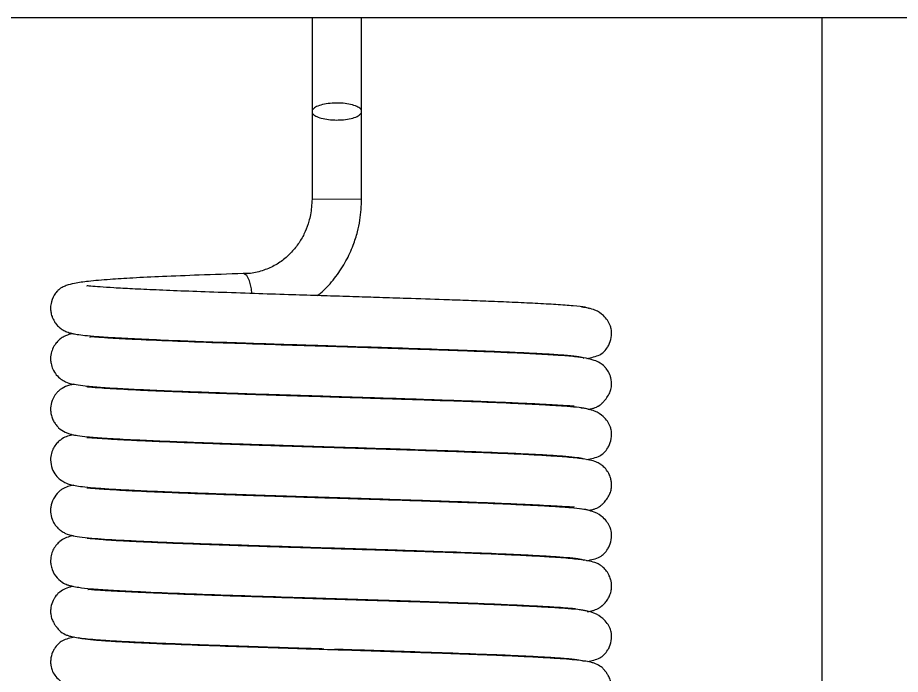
# Model space of a CAD drawing. Header units: millimetres. Extents: x 15 to 1184, y 5 to 836.
# Drawn here: x 427.5 to 443.49, y 630.22 to 642.1 of the extents above; entities that cross this region are included whole.
import ezdxf

# ---------------------------------------------------------------- set-up
doc = ezdxf.new("R2010")
doc.units = ezdxf.units.MM

msp = doc.modelspace()

# ---------------------------------------------------------------- linework, layer by layer
at = {"color": 7, "linetype": 'Continuous', "lineweight": 25}
for p, q in [((400.157, 642.099), (552.556, 642.099)), ((432.831, 642.099), (432.831, 640.401)), ((433.73, 640.399), (433.73, 642.099)), ((442.066, 642.099), (442.066, 591.299)), ((432.831, 640.401), (432.831, 638.817)), ((433.73, 638.817), (433.73, 640.395))]:
    msp.add_line(p, q, dxfattribs=at)
at = {"color": 8, "linetype": 'Continuous', "lineweight": 18}
msp.add_line((433.73, 638.817), (432.831, 638.817), dxfattribs=at)
at = {"color": 7, "linetype": 'Continuous', "lineweight": 25, "flags": 128}
msp.add_lwpolyline([(431.742, 637.11), (431.733, 637.191), (431.7, 637.336), (431.65, 637.434), (431.591, 637.468)], dxfattribs=at)
at = {"color": 7, "linetype": 'Continuous', "lineweight": 25}
for points, knots in [([(433.28, 640.247), (433.23, 640.248), (433.129, 640.252), (432.994, 640.278), (432.892, 640.317), (432.833, 640.366), (432.825, 640.419), (432.869, 640.469), (432.958, 640.512), (433.084, 640.542), (433.199, 640.553), (433.315, 640.555), (433.432, 640.548), (433.567, 640.523), (433.669, 640.484), (433.727, 640.435), (433.736, 640.382), (433.692, 640.332), (433.603, 640.289), (433.477, 640.259), (433.362, 640.248), (433.296, 640.247), (433.28, 640.247)], [0, 0, 0, 0, 0.053685, 0.107371, 0.161058, 0.214743, 0.268429, 0.322115, 0.375801, 0.429489, 0.483175, 0.499996, 0.553685, 0.607371, 0.661058, 0.714744, 0.768429, 0.822116, 0.875801, 0.929489, 0.983175, 1, 1, 1, 1]), ([(432.831, 638.817), (432.826, 638.72), (432.818, 638.584), (432.769, 638.388), (432.71, 638.224), (432.612, 638.042), (432.482, 637.87), (432.318, 637.716), (432.122, 637.589), (431.897, 637.504), (431.715, 637.464), (431.612, 637.472), (431.591, 637.474)], [0, 0, 0, 0, 0.134712, 0.190699, 0.283537, 0.380646, 0.485751, 0.596933, 0.713992, 0.837203, 0.967302, 1, 1, 1, 1]), ([(432.927, 637.07), (432.965, 637.1), (433.092, 637.2), (433.269, 637.412), (433.45, 637.688), (433.575, 637.961), (433.655, 638.211), (433.715, 638.489), (433.724, 638.689), (433.73, 638.817)], [0, 0, 0, 0, 0.074902, 0.247848, 0.416758, 0.574735, 0.699727, 0.809547, 1, 1, 1, 1]), ([(431.589, 637.468), (431.317, 637.459), (430.796, 637.441), (430.129, 637.415), (429.592, 637.389), (429.141, 637.361), (428.788, 637.331), (428.537, 637.295), (428.393, 637.259), (428.31, 637.223), (428.263, 637.192), (428.237, 637.17), (428.21, 637.142), (428.162, 637.083), (428.109, 636.977), (428.094, 636.864), (428.099, 636.774), (428.116, 636.702), (428.141, 636.644), (428.164, 636.602), (428.207, 636.539), (428.249, 636.498), (428.323, 636.444), (428.39, 636.413), (428.444, 636.395), (428.496, 636.382), (428.583, 636.366), (428.723, 636.349), (428.944, 636.329), (429.276, 636.308), (429.729, 636.285), (430.272, 636.261), (430.883, 636.238), (431.504, 636.217), (432.098, 636.197), (432.598, 636.181), (433.094, 636.165), (433.682, 636.147), (434.416, 636.124), (435.09, 636.101), (435.657, 636.081), (436.098, 636.064), (436.527, 636.045), (436.923, 636.026), (437.268, 636.006), (437.538, 635.984), (437.722, 635.961), (437.742, 635.946), (437.753, 635.938)], [0, 0, 0, 0, 0.042023, 0.080669, 0.116096, 0.147857, 0.184607, 0.215446, 0.239934, 0.254003, 0.264363, 0.268257, 0.27028, 0.272516, 0.28183, 0.287467, 0.291135, 0.295439, 0.297895, 0.300215, 0.302412, 0.310803, 0.316943, 0.32414, 0.330823, 0.341368, 0.357162, 0.378167, 0.404239, 0.435162, 0.471435, 0.507676, 0.539565, 0.575881, 0.60534, 0.62802, 0.648634, 0.676592, 0.712301, 0.755406, 0.779508, 0.805613, 0.833726, 0.863626, 0.895047, 0.928492, 0.96393, 1, 1, 1, 1]), ([(437.859, 636.83), (437.842, 636.839), (437.809, 636.857), (437.584, 636.883), (437.272, 636.906), (436.893, 636.927), (436.478, 636.947), (436.05, 636.965), (435.632, 636.981), (435.139, 636.998), (434.616, 637.016), (434.147, 637.031), (433.843, 637.041), (433.621, 637.048), (433.321, 637.057), (432.909, 637.07), (432.372, 637.087), (431.76, 637.107), (431.123, 637.129), (430.523, 637.15), (430.003, 637.171), (429.574, 637.191), (429.238, 637.209), (428.987, 637.226), (428.824, 637.239), (428.748, 637.25), (428.755, 637.243), (428.757, 637.242)], [0, 0, 0, 0, 0.061895, 0.12, 0.173488, 0.222644, 0.26805, 0.309265, 0.346039, 0.378492, 0.431552, 0.468203, 0.483657, 0.498912, 0.517023, 0.549481, 0.588767, 0.63486, 0.686911, 0.738237, 0.787599, 0.834579, 0.878727, 0.920251, 0.959293, 0.991733, 1, 1, 1, 1]), ([(437.807, 635.932), (437.891, 635.949), (438.048, 635.979), (438.16, 636.092), (438.228, 636.213), (438.258, 636.322), (438.256, 636.422), (438.247, 636.481), (438.218, 636.578), (438.136, 636.698), (437.954, 636.826), (437.799, 636.85), (437.714, 636.862)], [0, 0, 0, 0, 0.17799, 0.335703, 0.380225, 0.450956, 0.485693, 0.514551, 0.564048, 0.731802, 0.85331, 1, 1, 1, 1]), ([(428.508, 636.381), (428.474, 636.375), (428.417, 636.365), (428.333, 636.327), (428.263, 636.28), (428.219, 636.238), (428.189, 636.202), (428.158, 636.158), (428.127, 636.096), (428.106, 636.025), (428.097, 635.969), (428.095, 635.908), (428.104, 635.829), (428.138, 635.725), (428.2, 635.631), (428.286, 635.553), (428.402, 635.491), (428.471, 635.476), (428.596, 635.451), (428.777, 635.43), (429.039, 635.408), (429.394, 635.387), (429.834, 635.365), (430.335, 635.344), (430.872, 635.324), (431.439, 635.304), (432.003, 635.285), (432.529, 635.269), (432.971, 635.255), (433.409, 635.241), (433.926, 635.225), (434.491, 635.207), (435.071, 635.187), (435.628, 635.168), (436.162, 635.147), (436.629, 635.126), (437.004, 635.108), (437.286, 635.092), (437.474, 635.082), (437.568, 635.073), (437.579, 635.076), (437.581, 635.077)], [0, 0, 0, 0, 0.021371, 0.035442, 0.045878, 0.053658, 0.056609, 0.059, 0.066629, 0.070155, 0.074651, 0.078225, 0.083364, 0.091018, 0.101221, 0.112484, 0.124366, 0.149048, 0.176872, 0.207392, 0.246579, 0.289297, 0.331819, 0.377158, 0.419234, 0.456745, 0.499915, 0.534831, 0.561356, 0.586682, 0.620484, 0.662856, 0.700058, 0.741534, 0.786027, 0.829571, 0.871515, 0.911656, 0.950653, 0.988214, 1, 1, 1, 1]), ([(437.832, 635.012), (437.847, 635.014), (437.886, 635.02), (437.927, 635.032), (437.968, 635.046), (437.998, 635.06), (438.015, 635.069), (438.027, 635.076), (438.033, 635.08), (438.038, 635.083), (438.042, 635.086), (438.048, 635.09), (438.055, 635.096), (438.063, 635.102), (438.072, 635.11), (438.079, 635.117), (438.093, 635.132), (438.105, 635.144), (438.117, 635.157), (438.136, 635.179), (438.161, 635.209), (438.202, 635.268), (438.234, 635.331), (438.251, 635.393), (438.256, 635.445), (438.257, 635.49), (438.251, 635.552), (438.231, 635.628), (438.196, 635.701), (438.156, 635.755), (438.109, 635.808), (438.037, 635.86), (437.932, 635.906), (437.787, 635.94), (437.581, 635.967), (437.29, 635.99), (436.909, 636.011), (436.449, 636.034), (435.966, 636.054), (435.487, 636.072), (435.029, 636.088), (434.604, 636.102), (434.094, 636.119), (433.459, 636.139), (432.667, 636.163), (431.832, 636.19), (430.983, 636.219), (430.164, 636.249), (429.573, 636.277), (429.186, 636.298), (428.96, 636.313), (428.829, 636.325), (428.81, 636.318), (428.801, 636.314)], [0, 0, 0, 0, 0.009197, 0.024143, 0.034405, 0.037826, 0.040184, 0.041027, 0.041389, 0.041728, 0.042061, 0.042402, 0.043173, 0.044137, 0.045343, 0.047979, 0.049072, 0.050133, 0.051284, 0.052623, 0.056081, 0.060773, 0.07413, 0.086682, 0.09081, 0.093659, 0.098796, 0.102763, 0.11043, 0.114314, 0.119596, 0.134928, 0.157005, 0.185923, 0.221602, 0.263804, 0.310904, 0.355563, 0.396365, 0.433027, 0.465977, 0.49542, 0.521177, 0.569039, 0.62003, 0.67515, 0.734456, 0.798354, 0.867584, 0.903696, 0.939532, 0.971903, 1, 1, 1, 1]), ([(428.516, 635.468), (428.465, 635.455), (428.37, 635.432), (428.274, 635.378), (428.209, 635.312), (428.169, 635.262), (428.116, 635.164), (428.098, 635.072), (428.096, 635.005), (428.099, 634.957), (428.11, 634.895), (428.132, 634.835), (428.157, 634.787), (428.177, 634.755), (428.211, 634.709), (428.259, 634.659), (428.346, 634.601), (428.433, 634.569), (428.492, 634.554), (428.595, 634.535), (428.773, 634.515), (429.075, 634.491), (429.496, 634.467), (429.992, 634.444), (430.483, 634.424), (430.962, 634.406), (431.41, 634.391), (431.817, 634.377), (432.173, 634.366), (432.515, 634.355), (432.903, 634.342), (433.399, 634.327), (434.018, 634.308), (434.742, 634.284), (435.535, 634.257), (436.184, 634.232), (436.673, 634.209), (437.018, 634.192), (437.317, 634.173), (437.552, 634.153), (437.716, 634.132), (437.743, 634.118), (437.756, 634.111)], [0, 0, 0, 0, 0.027501, 0.050986, 0.056989, 0.061479, 0.06903, 0.07806, 0.080159, 0.082204, 0.086955, 0.092227, 0.094646, 0.096986, 0.099334, 0.1071, 0.126291, 0.136806, 0.151413, 0.175441, 0.208801, 0.251133, 0.302486, 0.344978, 0.383636, 0.417909, 0.448334, 0.474931, 0.497552, 0.516427, 0.53942, 0.56992, 0.608357, 0.654755, 0.708462, 0.769824, 0.803624, 0.839169, 0.876295, 0.915638, 0.957023, 1, 1, 1, 1]), ([(437.854, 635.005), (437.838, 635.012), (437.805, 635.027), (437.636, 635.048), (437.402, 635.068), (437.114, 635.086), (436.789, 635.103), (436.345, 635.124), (435.779, 635.147), (435.119, 635.17), (434.558, 635.189), (434.123, 635.203), (433.764, 635.215), (433.401, 635.226), (432.947, 635.24), (432.447, 635.256), (431.924, 635.273), (431.407, 635.29), (430.893, 635.308), (430.416, 635.326), (429.997, 635.343), (429.533, 635.364), (429.178, 635.384), (428.936, 635.401), (428.814, 635.411), (428.754, 635.419), (428.754, 635.415), (428.754, 635.413)], [0, 0, 0, 0, 0.051035, 0.099581, 0.145143, 0.187491, 0.227331, 0.26459, 0.33043, 0.384713, 0.428434, 0.461162, 0.482763, 0.508176, 0.541164, 0.582188, 0.618287, 0.658753, 0.701931, 0.743761, 0.784311, 0.823254, 0.895322, 0.928985, 0.960866, 0.987874, 1, 1, 1, 1]), ([(437.806, 634.102), (437.891, 634.119), (438.048, 634.15), (438.16, 634.264), (438.228, 634.385), (438.258, 634.493), (438.256, 634.594), (438.247, 634.652), (438.218, 634.75), (438.134, 634.87), (437.948, 634.999), (437.789, 635.023), (437.702, 635.036)], [0, 0, 0, 0, 0.174183, 0.324431, 0.36737, 0.436886, 0.471126, 0.5003, 0.551108, 0.724179, 0.849338, 1, 1, 1, 1]), ([(428.514, 634.551), (428.477, 634.545), (428.408, 634.534), (428.324, 634.492), (428.265, 634.452), (428.204, 634.395), (428.148, 634.316), (428.107, 634.215), (428.089, 634.085), (428.117, 633.934), (428.188, 633.816), (428.273, 633.733), (428.383, 633.67), (428.452, 633.651), (428.544, 633.631), (428.681, 633.612), (428.877, 633.592), (429.153, 633.572), (429.513, 633.552), (429.961, 633.531), (430.472, 633.51), (431.001, 633.491), (431.501, 633.473), (431.994, 633.457), (432.454, 633.442), (432.892, 633.428), (433.283, 633.416), (433.691, 633.404), (434.139, 633.389), (434.647, 633.372), (435.198, 633.354), (435.755, 633.334), (436.266, 633.314), (436.694, 633.294), (437.03, 633.277), (437.277, 633.264), (437.447, 633.253), (437.541, 633.249), (437.579, 633.246), (437.576, 633.252), (437.576, 633.252)], [0, 0, 0, 0, 0.020974, 0.038807, 0.046631, 0.054462, 0.062427, 0.070101, 0.078379, 0.090003, 0.10079, 0.111736, 0.123055, 0.143254, 0.166028, 0.191171, 0.224334, 0.260531, 0.300179, 0.343554, 0.388076, 0.427857, 0.463289, 0.494327, 0.528549, 0.554486, 0.58001, 0.604635, 0.634081, 0.668263, 0.706947, 0.749758, 0.792941, 0.83387, 0.872134, 0.907666, 0.941026, 0.971595, 0.995757, 1, 1, 1, 1]), ([(437.85, 633.185), (437.871, 633.189), (437.91, 633.197), (437.959, 633.214), (437.997, 633.23), (438.026, 633.246), (438.041, 633.255), (438.051, 633.262), (438.06, 633.269), (438.074, 633.28), (438.083, 633.288), (438.094, 633.299), (438.105, 633.31), (438.117, 633.322), (438.135, 633.342), (438.158, 633.37), (438.197, 633.426), (438.231, 633.493), (438.249, 633.552), (438.256, 633.607), (438.257, 633.649), (438.253, 633.71), (438.237, 633.78), (438.211, 633.843), (438.171, 633.909), (438.129, 633.959), (438.091, 633.992), (438.071, 634.008), (438.06, 634.015), (438.037, 634.031), (438.004, 634.049), (437.936, 634.076), (437.817, 634.104), (437.602, 634.134), (437.304, 634.159), (436.948, 634.18), (436.549, 634.201), (436.07, 634.221), (435.533, 634.241), (434.974, 634.261), (434.44, 634.279), (433.957, 634.294), (433.504, 634.309), (433.092, 634.321), (432.667, 634.335), (432.251, 634.348), (431.798, 634.363), (431.328, 634.379), (430.82, 634.396), (430.299, 634.416), (429.816, 634.437), (429.421, 634.456), (429.131, 634.473), (428.933, 634.486), (428.813, 634.495), (428.762, 634.498), (428.753, 634.497), (428.75, 634.497)], [0, 0, 0, 0, 0.01632, 0.028532, 0.036468, 0.038949, 0.039881, 0.04067, 0.041402, 0.042182, 0.044198, 0.04527, 0.046291, 0.047351, 0.048528, 0.051429, 0.055261, 0.066032, 0.077803, 0.081932, 0.084948, 0.089591, 0.093826, 0.099532, 0.103116, 0.110352, 0.113916, 0.115678, 0.116785, 0.118246, 0.127865, 0.143715, 0.174574, 0.215214, 0.260094, 0.296237, 0.334976, 0.376065, 0.418973, 0.459409, 0.495654, 0.527387, 0.55446, 0.583301, 0.606652, 0.636566, 0.664373, 0.696645, 0.73311, 0.774099, 0.818431, 0.859705, 0.896987, 0.930845, 0.961265, 0.988066, 1, 1, 1, 1]), ([(428.51, 633.64), (428.492, 633.636), (428.438, 633.627), (428.386, 633.61), (428.314, 633.572), (428.251, 633.529), (428.153, 633.421), (428.111, 633.314), (428.096, 633.221), (428.096, 633.132), (428.116, 633.036), (428.16, 632.947), (428.205, 632.886), (428.255, 632.836), (428.319, 632.79), (428.389, 632.756), (428.483, 632.727), (428.623, 632.703), (428.877, 632.676), (429.245, 632.652), (429.688, 632.629), (430.091, 632.611), (430.554, 632.592), (431.068, 632.574), (431.6, 632.556), (432.16, 632.537), (432.703, 632.52), (433.199, 632.504), (433.582, 632.493), (433.939, 632.481), (434.359, 632.468), (434.917, 632.449), (435.586, 632.426), (436.167, 632.404), (436.629, 632.383), (436.968, 632.365), (437.271, 632.347), (437.519, 632.328), (437.7, 632.307), (437.737, 632.292), (437.756, 632.285)], [0, 0, 0, 0, 0.0120291, 0.0348037, 0.0426275, 0.0483494, 0.0579255, 0.0701057, 0.0756505, 0.0802379, 0.0888215, 0.0945527, 0.099753, 0.1058366, 0.1129682, 0.1237354, 0.1458655, 0.1770849, 0.2155676, 0.2778389, 0.31144, 0.3466376, 0.3831894, 0.4209034, 0.4583717, 0.4920382, 0.5305246, 0.5615621, 0.5855493, 0.602687, 0.6294948, 0.6664262, 0.7130269, 0.7697411, 0.8020757, 0.8367895, 0.8736414, 0.9132156, 0.9554877, 1, 1, 1, 1]), ([(437.848, 633.18), (437.826, 633.187), (437.781, 633.202), (437.589, 633.224), (437.331, 633.244), (437.018, 633.263), (436.671, 633.28), (436.201, 633.302), (435.611, 633.324), (434.935, 633.348), (434.373, 633.366), (433.949, 633.38), (433.591, 633.391), (433.21, 633.403), (432.717, 633.418), (432.179, 633.436), (431.623, 633.454), (431.093, 633.472), (430.584, 633.49), (430.128, 633.509), (429.738, 633.526), (429.417, 633.542), (429.163, 633.556), (428.97, 633.568), (428.838, 633.579), (428.764, 633.587), (428.759, 633.583), (428.758, 633.582)], [0, 0, 0, 0, 0.052838, 0.102921, 0.149729, 0.19324, 0.234165, 0.272244, 0.33895, 0.393677, 0.437061, 0.468628, 0.488816, 0.516623, 0.552652, 0.597357, 0.636467, 0.680022, 0.724141, 0.766897, 0.808041, 0.847251, 0.884313, 0.919713, 0.953535, 0.983107, 1, 1, 1, 1]), ([(437.806, 632.273), (437.891, 632.29), (438.048, 632.321), (438.161, 632.436), (438.228, 632.557), (438.258, 632.665), (438.257, 632.753), (438.249, 632.82), (438.221, 632.913), (438.132, 633.043), (437.941, 633.171), (437.777, 633.196), (437.687, 633.209)], [0, 0, 0, 0, 0.169611, 0.314339, 0.355927, 0.423867, 0.457419, 0.46956, 0.538861, 0.716988, 0.845613, 1, 1, 1, 1]), ([(428.512, 632.725), (428.498, 632.723), (428.445, 632.716), (428.361, 632.681), (428.288, 632.644), (428.205, 632.568), (428.149, 632.489), (428.109, 632.39), (428.094, 632.291), (428.1, 632.196), (428.131, 632.077), (428.207, 631.957), (428.312, 631.878), (428.4, 631.836), (428.432, 631.827), (428.506, 631.807), (428.625, 631.787), (428.84, 631.764), (429.171, 631.742), (429.685, 631.714), (430.386, 631.683), (431.258, 631.653), (432.14, 631.623), (432.905, 631.599), (433.528, 631.58), (434.048, 631.563), (434.54, 631.547), (435.024, 631.531), (435.493, 631.515), (435.975, 631.497), (436.451, 631.477), (436.878, 631.456), (437.212, 631.438), (437.429, 631.423), (437.564, 631.41), (437.591, 631.41), (437.604, 631.41)], [0, 0, 0, 0, 0.007663, 0.02823, 0.04625, 0.054669, 0.062903, 0.070626, 0.078726, 0.084089, 0.090655, 0.105066, 0.118183, 0.123643, 0.136032, 0.150036, 0.175748, 0.217424, 0.266228, 0.315312, 0.385221, 0.449763, 0.510225, 0.565708, 0.599797, 0.632181, 0.66809, 0.699115, 0.733394, 0.771156, 0.812746, 0.85779, 0.901096, 0.938147, 0.968948, 1, 1, 1, 1]), ([(437.814, 631.351), (437.827, 631.353), (437.872, 631.358), (437.908, 631.369), (437.96, 631.385), (437.999, 631.402), (438.031, 631.42), (438.05, 631.432), (438.065, 631.442), (438.075, 631.45), (438.085, 631.458), (438.094, 631.467), (438.103, 631.475), (438.119, 631.49), (438.14, 631.513), (438.164, 631.544), (438.2, 631.596), (438.232, 631.663), (438.25, 631.729), (438.258, 631.798), (438.254, 631.876), (438.238, 631.947), (438.212, 632.011), (438.173, 632.079), (438.13, 632.129), (438.092, 632.162), (438.072, 632.178), (438.061, 632.185), (438.038, 632.201), (438.005, 632.219), (437.937, 632.247), (437.814, 632.275), (437.59, 632.306), (437.28, 632.331), (436.911, 632.353), (436.502, 632.374), (436.016, 632.395), (435.472, 632.415), (434.905, 632.434), (434.362, 632.452), (433.869, 632.468), (433.404, 632.483), (432.979, 632.496), (432.545, 632.51), (432.133, 632.523), (431.697, 632.537), (431.252, 632.552), (430.776, 632.569), (430.304, 632.587), (429.877, 632.605), (429.526, 632.622), (429.253, 632.637), (429.002, 632.653), (428.801, 632.673), (428.767, 632.674), (428.757, 632.675)], [0, 0, 0, 0, 0.006567, 0.022713, 0.03531, 0.044112, 0.04717, 0.049444, 0.050359, 0.051191, 0.052013, 0.0529, 0.05385, 0.054839, 0.057091, 0.059909, 0.063404, 0.072567, 0.082763, 0.089519, 0.094273, 0.098645, 0.104646, 0.108295, 0.115716, 0.119409, 0.121237, 0.122341, 0.123816, 0.133729, 0.150259, 0.182625, 0.225419, 0.272298, 0.309815, 0.349753, 0.391841, 0.435605, 0.477247, 0.514704, 0.54765, 0.575939, 0.606484, 0.631243, 0.661515, 0.688996, 0.720431, 0.75558, 0.794797, 0.83378, 0.8694, 0.901451, 0.930053, 0.977828, 1, 1, 1, 1]), ([(428.507, 631.809), (428.498, 631.808), (428.446, 631.798), (428.368, 631.77), (428.275, 631.718), (428.213, 631.663), (428.168, 631.6), (428.128, 631.53), (428.103, 631.449), (428.097, 631.381), (428.096, 631.347), (428.097, 631.323), (428.103, 631.273), (428.115, 631.23), (428.135, 631.181), (428.153, 631.147), (428.169, 631.122), (428.18, 631.105), (428.191, 631.09), (428.202, 631.076), (428.212, 631.063), (428.239, 631.029), (428.251, 631.016), (428.303, 630.969), (428.37, 630.933), (428.452, 630.906), (428.517, 630.891), (428.62, 630.875), (428.769, 630.858), (428.969, 630.841), (429.25, 630.823), (429.617, 630.804), (430.049, 630.784), (430.501, 630.766), (430.937, 630.75), (431.346, 630.736), (431.717, 630.723), (432.049, 630.712), (432.383, 630.701), (432.711, 630.691), (432.943, 630.684), (433.046, 630.68)], [0, 0, 0, 0, 0.007495, 0.048481, 0.080394, 0.101737, 0.108665, 0.114893, 0.130036, 0.137841, 0.139545, 0.141344, 0.145702, 0.158966, 0.166057, 0.171734, 0.174139, 0.176327, 0.178383, 0.180412, 0.182521, 0.184813, 0.201685, 0.214815, 0.253455, 0.272898, 0.303472, 0.349151, 0.393206, 0.445383, 0.505362, 0.574059, 0.643115, 0.705526, 0.761039, 0.81046, 0.853875, 0.891062, 0.923656, 0.966078, 1, 1, 1, 1]), ([(437.84, 631.354), (437.813, 631.362), (437.758, 631.377), (437.552, 631.398), (437.282, 631.419), (436.959, 631.437), (436.602, 631.455), (436.123, 631.476), (435.525, 631.499), (434.842, 631.522), (434.276, 631.541), (433.85, 631.554), (433.492, 631.566), (433.111, 631.577), (432.62, 631.593), (432.084, 631.61), (431.533, 631.628), (431.009, 631.646), (430.506, 631.664), (430.059, 631.683), (429.68, 631.7), (429.372, 631.715), (429.131, 631.728), (428.953, 631.739), (428.837, 631.746), (428.776, 631.752), (428.774, 631.747), (428.774, 631.746)], [0, 0, 0, 0, 0.053108, 0.10337, 0.150278, 0.194007, 0.235147, 0.273381, 0.340266, 0.395346, 0.438966, 0.470686, 0.49096, 0.518784, 0.554993, 0.599879, 0.639096, 0.682723, 0.727055, 0.770036, 0.811327, 0.850607, 0.887722, 0.923234, 0.957093, 0.986434, 1, 1, 1, 1]), ([(437.818, 630.448), (437.898, 630.464), (438.051, 630.494), (438.16, 630.607), (438.228, 630.728), (438.258, 630.836), (438.256, 630.924), (438.249, 630.992), (438.221, 631.085), (438.129, 631.215), (437.933, 631.344), (437.763, 631.369), (437.671, 631.382)], [0, 0, 0, 0, 0.159177, 0.302388, 0.343288, 0.409677, 0.442533, 0.454678, 0.525564, 0.709142, 0.841531, 1, 1, 1, 1]), ([(428.535, 630.889), (428.455, 630.874), (428.302, 630.843), (428.193, 630.731), (428.125, 630.609), (428.095, 630.501), (428.097, 630.413), (428.105, 630.345), (428.132, 630.253), (428.224, 630.123), (428.42, 629.994), (428.59, 629.969), (428.682, 629.955)], [0, 0, 0, 0, 0.159177, 0.302387, 0.343289, 0.409677, 0.442533, 0.454678, 0.525564, 0.709143, 0.841531, 1, 1, 1, 1]), ([(437.846, 629.528), (437.855, 629.53), (437.907, 629.539), (437.985, 629.567), (438.078, 629.619), (438.14, 629.675), (438.185, 629.737), (438.225, 629.807), (438.25, 629.888), (438.256, 629.956), (438.257, 629.991), (438.256, 630.014), (438.25, 630.065), (438.238, 630.107), (438.218, 630.156), (438.2, 630.19), (438.184, 630.215), (438.173, 630.232), (438.162, 630.248), (438.151, 630.262), (438.141, 630.275), (438.114, 630.308), (438.102, 630.322), (438.05, 630.368), (437.983, 630.404), (437.901, 630.432), (437.836, 630.446), (437.733, 630.463), (437.584, 630.479), (437.384, 630.496), (437.103, 630.514), (436.736, 630.534), (436.304, 630.554), (435.852, 630.572), (435.416, 630.588), (435.007, 630.602), (434.636, 630.614), (434.304, 630.625), (433.97, 630.636), (433.578, 630.649), (433.073, 630.664), (432.449, 630.684), (431.721, 630.708), (430.925, 630.735), (430.27, 630.759), (429.773, 630.781), (429.418, 630.799), (429.107, 630.817), (428.854, 630.837), (428.668, 630.857), (428.623, 630.871), (428.6, 630.878)], [0, 0, 0, 0, 0.004222, 0.027311, 0.045288, 0.057311, 0.061214, 0.064722, 0.073253, 0.07765, 0.07861, 0.079623, 0.082078, 0.08955, 0.093545, 0.096742, 0.098097, 0.09933, 0.100489, 0.101631, 0.102819, 0.10411, 0.113614, 0.121011, 0.142778, 0.153731, 0.170954, 0.196686, 0.221504, 0.250897, 0.284685, 0.323383, 0.362284, 0.397442, 0.428714, 0.456555, 0.481011, 0.50196, 0.520321, 0.544218, 0.575282, 0.61383, 0.66008, 0.713435, 0.773907, 0.807195, 0.84222, 0.878716, 0.917218, 0.957782, 1, 1, 1, 1]), ([(433.239, 630.674), (433.447, 630.668), (433.904, 630.654), (434.632, 630.63), (435.428, 630.603), (436.083, 630.578), (436.58, 630.556), (436.935, 630.538), (437.246, 630.52), (437.499, 630.501), (437.685, 630.48), (437.73, 630.466), (437.753, 630.459)], [0, 0, 0, 0, 0.090763, 0.199659, 0.325283, 0.467664, 0.546041, 0.628507, 0.714437, 0.805089, 0.900598, 1, 1, 1, 1])]:
    msp.add_open_spline(points, degree=3, knots=knots, dxfattribs=at)

doc.saveas('drawing.dxf')
